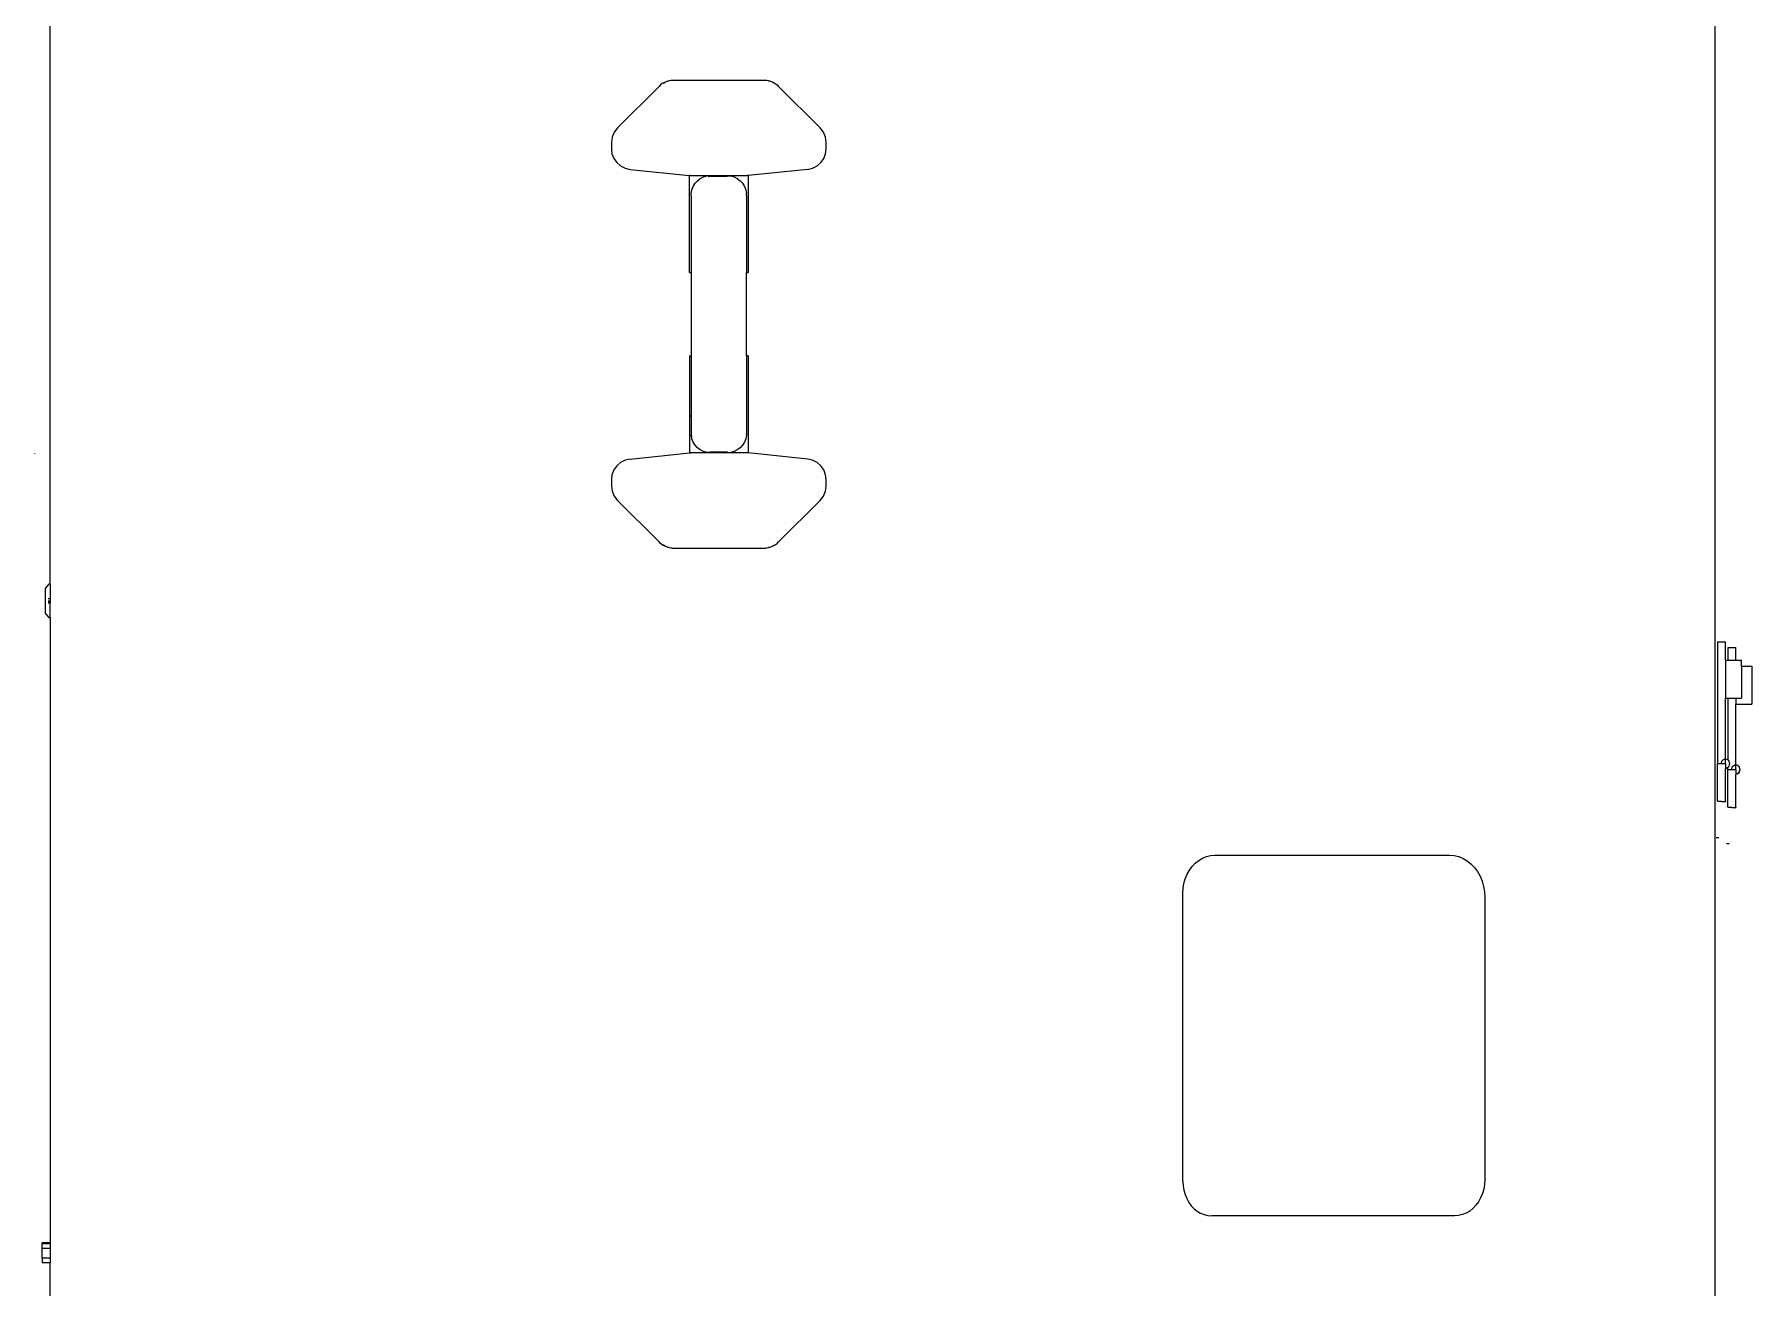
# Model space of a CAD drawing. Header units: inches. Extents: x -5775 to 2930, y 591 to 3437.
# Drawn here: x -5601.77 to -5579.3, y 2877.22 to 2893.62 of the extents above; entities that cross this region are included whole.
import ezdxf

# ---------------------------------------------------------------- set-up
doc = ezdxf.new("R2010")
doc.units = ezdxf.units.IN
doc.header["$LTSCALE"] = 20
doc.header["$MEASUREMENT"] = 0
doc.layers.add('Accesories', color=27, linetype='Continuous')

# ---------------------------------------------------------------- blocks, each defined once
blk = doc.blocks.new('Diesel Generator pl')
at = {"layer": 'Accesories'}
for p, q in [((4.4212, 2.0414), (4.4212, 2.0514)), ((4.4212, 2.0514), (4.458, 2.0514)), ((4.458, 2.036), (4.458, 2.0514)), ((4.4033, 2.0283), (4.4033, 2.036)), ((4.4154, 2.036), (4.4033, 2.036)), ((4.4154, 2.036), (4.4154, 2.0414)), ((4.4212, 2.0414), (4.4154, 2.0414)), ((4.4154, 2.0283), (4.4154, 2.036)), ((4.4212, 2.0414), (4.4522, 2.0414)), ((4.4522, 2.036), (4.4522, 2.0414)), ((4.4522, 2.0283), (4.4522, 2.036)), ((4.4522, 2.036), (4.458, 2.036)), ((4.517, 2.036), (4.458, 2.036)), ((4.517, 2.036), (4.5171, 2.037)), ((4.5171, 2.035), (4.517, 2.036)), ((4.5215, 2.036), (4.517, 2.036)), ((4.5171, 2.037), (4.5176, 2.0379)), ((4.5176, 2.0341), (4.5171, 2.035)), ((4.5176, 2.0379), (4.5183, 2.0387)), ((4.5183, 2.0333), (4.5176, 2.0341)), ((4.5183, 2.0387), (4.5193, 2.0393)), ((4.5193, 2.0326), (4.5183, 2.0333)), ((4.5193, 2.0393), (4.5204, 2.0397)), ((4.5204, 2.0323), (4.5193, 2.0326)), ((4.5204, 2.0397), (4.5216, 2.0398)), ((4.5215, 2.0321), (4.5204, 2.0323)), ((4.5215, 2.0321), (4.5215, 2.036)), ((4.5215, 2.036), (4.5262, 2.036)), ((4.5215, 2.0283), (4.5215, 2.0321)), ((4.5216, 2.0398), (4.5217, 2.0398)), ((4.5216, 2.0398), (4.5216, 2.0398)), ((4.5217, 2.0398), (4.5227, 2.0397)), ((4.5227, 2.0397), (4.5229, 2.0397)), ((4.5229, 2.0397), (4.5239, 2.0393)), ((4.5239, 2.0393), (4.524, 2.0393)), ((4.5239, 2.0393), (4.5248, 2.0387)), ((4.524, 2.0393), (4.5249, 2.0387)), ((4.5248, 2.0387), (4.5255, 2.0379)), ((4.5249, 2.0387), (4.5257, 2.0379)), ((4.5255, 2.0379), (4.526, 2.037)), ((4.5257, 2.0379), (4.5261, 2.037)), ((4.526, 2.037), (4.5262, 2.036)), ((4.5261, 2.037), (4.5263, 2.036)), ((4.5263, 2.036), (4.5262, 2.036)), ((4.5583, 2.036), (4.5263, 2.036)), ((4.5577, 2.0283), (4.5583, 2.036)), ((4.558, 2.0283), (4.5585, 2.036)), ((4.5583, 2.036), (4.5585, 2.036)), ((6.2017, 2.016), (3.7603, 2.016)), ((4.3976, 2.0183), (4.3976, 2.026)), ((4.4154, 2.026), (4.3976, 2.026)), ((4.3976, 2.0183), (4.5158, 2.0183)), ((4.4033, 2.0283), (4.4154, 2.0283)), ((4.4154, 2.026), (4.4154, 2.0283)), ((4.4154, 2.026), (4.4522, 2.026)), ((4.4522, 2.026), (4.4522, 2.0283)), ((4.4522, 2.0283), (4.5122, 2.0283)), ((4.5112, 2.026), (4.4522, 2.026)), ((6.2017, 2.016), (4.4616, 2.016)), ((4.5112, 2.026), (4.5114, 2.027)), ((4.5114, 2.025), (4.5112, 2.026)), ((4.5158, 2.026), (4.5112, 2.026)), ((4.5114, 2.027), (4.5118, 2.0279)), ((4.5118, 2.0241), (4.5114, 2.025)), ((4.5118, 2.0279), (4.5122, 2.0283)), ((4.5126, 2.0233), (4.5118, 2.0241)), ((4.5122, 2.0283), (4.5126, 2.0287)), ((4.5126, 2.0287), (4.5135, 2.0293)), ((4.5135, 2.0226), (4.5126, 2.0233)), ((4.5135, 2.0293), (4.5146, 2.0297)), ((4.5146, 2.0223), (4.5135, 2.0226)), ((4.5146, 2.0297), (4.5158, 2.0298)), ((4.5158, 2.0221), (4.5146, 2.0223)), ((4.5158, 2.0298), (4.5159, 2.0298)), ((4.5158, 2.0221), (4.5158, 2.026)), ((4.5158, 2.026), (4.5204, 2.026)), ((4.5158, 2.0183), (4.5158, 2.0221)), ((4.552, 2.0183), (4.5158, 2.0183)), ((4.5159, 2.0298), (4.5159, 2.0298)), ((4.5159, 2.0298), (4.517, 2.0297)), ((4.517, 2.0297), (4.5171, 2.0297)), ((4.5171, 2.0297), (4.5181, 2.0293)), ((4.5181, 2.0293), (4.5182, 2.0293)), ((4.5181, 2.0293), (4.5191, 2.0287)), ((4.5182, 2.0293), (4.5192, 2.0287)), ((4.5191, 2.0287), (4.5195, 2.0283)), ((4.5192, 2.0287), (4.5196, 2.0283)), ((4.5196, 2.0283), (4.5195, 2.0283)), ((4.5195, 2.0283), (4.5198, 2.0279)), ((4.5215, 2.0283), (4.5196, 2.0283)), ((4.5196, 2.0283), (4.5199, 2.0279)), ((4.5198, 2.0279), (4.5203, 2.027)), ((4.5199, 2.0279), (4.5204, 2.027)), ((4.5203, 2.027), (4.5204, 2.026)), ((4.5204, 2.027), (4.5205, 2.026)), ((4.5205, 2.026), (4.5204, 2.026)), ((4.5526, 2.026), (4.5205, 2.026)), ((4.5577, 2.0283), (4.5215, 2.0283)), ((4.552, 2.0183), (4.5526, 2.026)), ((4.552, 2.0183), (4.5522, 2.0183)), ((4.5522, 2.0183), (4.5528, 2.026)), ((4.5526, 2.026), (4.5528, 2.026)), ((4.5577, 2.0283), (4.558, 2.0283)), ((4.5879, 2.0195), (4.5879, 2.017)), ((4.5937, 2.0295), (4.5937, 2.027)), ((4.613, 1.7793), (4.6165, 1.7827)), ((4.6165, 1.7827), (4.6205, 1.7856)), ((4.6205, 1.7856), (4.625, 1.7881)), ((4.625, 1.7881), (4.6297, 1.7901)), ((4.6297, 1.7901), (4.6348, 1.7915)), ((4.6348, 1.7915), (4.64, 1.7924)), ((4.64, 1.7924), (4.6453, 1.7927)), ((4.6453, 1.7927), (4.9194, 1.7927)), ((4.9194, 1.7927), (4.9239, 1.7924)), ((4.9239, 1.7924), (4.9284, 1.7917)), ((4.9284, 1.7917), (4.9327, 1.7904)), ((4.9327, 1.7904), (4.9368, 1.7887)), ((4.9368, 1.7887), (4.9406, 1.7866)), ((4.9406, 1.7866), (4.944, 1.7841)), ((4.944, 1.7841), (4.947, 1.7812)), ((4.947, 1.7812), (4.9496, 1.7781)), ((4.605, 1.7631), (4.606, 1.7674)), ((4.606, 1.7674), (4.6077, 1.7716)), ((4.6077, 1.7716), (4.6101, 1.7756)), ((4.6101, 1.7756), (4.613, 1.7793)), ((4.9496, 1.7781), (4.9516, 1.7746)), ((4.9516, 1.7746), (4.953, 1.771)), ((4.953, 1.771), (4.9539, 1.7673)), ((4.9539, 1.7673), (4.9542, 1.7635)), ((4.6046, 1.7586), (4.605, 1.7631)), ((4.6046, 1.5309), (4.6046, 1.7586)), ((4.9542, 1.7635), (4.9542, 1.528)), ((4.6049, 1.5269), (4.6046, 1.5309)), ((4.6059, 1.5229), (4.6049, 1.5269)), ((4.6074, 1.5191), (4.6059, 1.5229)), ((4.6096, 1.5155), (4.6074, 1.5191)), ((4.6122, 1.5121), (4.6096, 1.5155)), ((4.9498, 1.514), (4.9517, 1.5173)), ((4.9517, 1.5173), (4.9531, 1.5208)), ((4.9531, 1.5208), (4.9539, 1.5243)), ((4.9539, 1.5243), (4.9542, 1.528)), ((4.6154, 1.5091), (4.6122, 1.5121)), ((4.6191, 1.5064), (4.6154, 1.5091)), ((4.6231, 1.5042), (4.6191, 1.5064)), ((4.6274, 1.5024), (4.6231, 1.5042)), ((4.632, 1.5011), (4.6274, 1.5024)), ((4.6367, 1.5003), (4.632, 1.5011)), ((4.6415, 1.5001), (4.6367, 1.5003)), ((4.9209, 1.5001), (4.6415, 1.5001)), ((4.9209, 1.5001), (4.9252, 1.5003)), ((4.9252, 1.5003), (4.9295, 1.501)), ((4.9295, 1.501), (4.9336, 1.5022)), ((4.9336, 1.5022), (4.9375, 1.5038)), ((4.9375, 1.5038), (4.9412, 1.5058)), ((4.9412, 1.5058), (4.9445, 1.5082)), ((4.9445, 1.5082), (4.9473, 1.511)), ((4.9473, 1.511), (4.9498, 1.514)), ((3.9036, 1.1517), (3.8994, 1.1485)), ((3.9085, 1.1537), (3.9036, 1.1517)), ((3.9137, 1.1544), (3.9085, 1.1537)), ((3.9196, 1.1544), (3.9137, 1.1544)), ((3.9244, 1.1538), (3.9196, 1.1544)), ((3.929, 1.1521), (3.9244, 1.1538)), ((3.933, 1.1492), (3.929, 1.1521)), ((3.9363, 1.1455), (3.933, 1.1492)), ((4.227, 1.1492), (4.2238, 1.1455)), ((4.2311, 1.1521), (4.227, 1.1492)), ((4.2357, 1.1538), (4.2311, 1.1521)), ((4.2405, 1.1544), (4.2357, 1.1538)), ((4.2464, 1.1544), (4.2405, 1.1544)), ((4.2516, 1.1537), (4.2464, 1.1544)), ((4.2565, 1.1517), (4.2516, 1.1537)), ((4.2607, 1.1485), (4.2565, 1.1517)), ((3.8994, 1.1485), (3.8592, 1.1082)), ((3.9385, 1.1412), (3.9363, 1.1455)), ((3.9396, 1.1364), (3.9385, 1.1412)), ((3.9396, 1.1364), (3.9456, 1.0788)), ((4.2205, 1.1364), (4.2144, 1.0788)), ((4.2216, 1.1412), (4.2205, 1.1364)), ((4.2238, 1.1455), (4.2216, 1.1412)), ((4.2607, 1.1485), (4.3009, 1.1082)), ((3.8537, 1.0983), (3.8539, 1.0991)), ((3.8539, 1.0992), (3.8541, 1.0997)), ((3.8539, 1.0991), (3.8539, 1.0992)), ((3.8551, 1.1024), (3.8541, 1.0997)), ((3.8565, 1.105), (3.8551, 1.1024)), ((3.8551, 1.1024), (3.856, 1.1041)), ((3.856, 1.1041), (3.8565, 1.105)), ((3.8565, 1.105), (3.8578, 1.1068)), ((3.8578, 1.1068), (3.8592, 1.1082)), ((4.3023, 1.1068), (4.3009, 1.1082)), ((4.3036, 1.105), (4.3023, 1.1068)), ((4.305, 1.1024), (4.3036, 1.105)), ((4.3041, 1.1041), (4.3036, 1.105)), ((4.3041, 1.1041), (4.305, 1.1024)), ((4.306, 1.0997), (4.305, 1.1024)), ((4.3061, 1.0992), (4.306, 1.0997)), ((4.3061, 1.0992), (4.3064, 1.0983)), ((3.8534, 1.0962), (3.8533, 1.0954)), ((3.8533, 1.0954), (3.8533, 1.0951)), ((3.8533, 1.0951), (3.8533, 1.0947)), ((3.8533, 1.0947), (3.8533, 1.0944)), ((3.8533, 1.0944), (3.8533, 1.094)), ((3.8533, 1.094), (3.8533, 1.0065)), ((3.8535, 1.0969), (3.8534, 1.0962)), ((3.8537, 1.0983), (3.8535, 1.0969)), ((4.3066, 1.0969), (4.3064, 1.0983)), ((4.3067, 1.0962), (4.3066, 1.0969)), ((4.3068, 1.0954), (4.3067, 1.0962)), ((4.3068, 1.0951), (4.3068, 1.0954)), ((4.3068, 1.0947), (4.3068, 1.0951)), ((4.3068, 1.0944), (4.3068, 1.0947)), ((4.3068, 1.094), (4.3068, 1.0944)), ((4.3068, 1.0065), (4.3068, 1.094)), ((3.9456, 1.0788), (4.0397, 1.0787)), ((3.9456, 1.0788), (3.9456, 1.0788)), ((3.9456, 1.0788), (3.9456, 1.0778)), ((3.9456, 1.0227), (3.9456, 1.0778)), ((3.9469, 1.0651), (3.9485, 1.0682)), ((3.9485, 1.0682), (3.9506, 1.071)), ((3.9506, 1.071), (3.9531, 1.0733)), ((3.9531, 1.0733), (3.9561, 1.0752)), ((3.9561, 1.0752), (3.9593, 1.0764)), ((3.9593, 1.0764), (3.9627, 1.0771)), ((3.9642, 1.0771), (3.9627, 1.0771)), ((3.965, 1.0771), (3.9642, 1.0771)), ((3.965, 1.0771), (3.9806, 1.0771)), ((3.9806, 1.0771), (3.9823, 1.0771)), ((3.9806, 1.0771), (4.0397, 1.0771)), ((4.0397, 1.0771), (4.0397, 1.0787)), ((4.1204, 1.0771), (4.0397, 1.0771)), ((4.1204, 1.0787), (4.2144, 1.0788)), ((4.1204, 1.0787), (4.1204, 1.0771)), ((4.1204, 1.0771), (4.1204, 1.0771)), ((4.1204, 1.0771), (4.1795, 1.0771)), ((4.1795, 1.0771), (4.1951, 1.0771)), ((4.1951, 1.0771), (4.1954, 1.0771)), ((4.1954, 1.0771), (4.1961, 1.0771)), ((4.1954, 1.0771), (4.1959, 1.0771)), ((4.1959, 1.0771), (4.1961, 1.0771)), ((4.1965, 1.0771), (4.1961, 1.0771)), ((4.1965, 1.0771), (4.1974, 1.0771)), ((4.1974, 1.0771), (4.2008, 1.0764)), ((4.2008, 1.0764), (4.204, 1.0752)), ((4.204, 1.0752), (4.207, 1.0733)), ((4.207, 1.0733), (4.2095, 1.071)), ((4.2095, 1.071), (4.2116, 1.0682)), ((4.2116, 1.0682), (4.2132, 1.0651)), ((4.2144, 1.0788), (4.2145, 1.0788)), ((4.2144, 1.0788), (4.2145, 1.0788)), ((4.2144, 1.0788), (4.2144, 1.0227)), ((3.946, 1.0618), (3.9469, 1.0651)), ((3.9462, 1.0583), (3.946, 1.0618)), ((3.9462, 1.0422), (3.9462, 1.0583)), ((4.2132, 1.0651), (4.2141, 1.0618)), ((4.2139, 1.0588), (4.2141, 1.0618)), ((4.2139, 1.0588), (4.2139, 1.0586)), ((4.2139, 1.0586), (4.2139, 1.0583)), ((4.2139, 1.0583), (4.2139, 1.0422)), ((3.9462, 1.0417), (3.946, 1.0387)), ((3.9469, 1.0354), (3.946, 1.0387)), ((3.9462, 1.0419), (3.9462, 1.0422)), ((3.9462, 1.0417), (3.9462, 1.0419)), ((3.9462, 1.0412), (3.9462, 1.0417)), ((3.9464, 1.0402), (3.9462, 1.0417)), ((3.9462, 1.0406), (3.9462, 1.0412)), ((3.9463, 1.0401), (3.9462, 1.0406)), ((3.9463, 1.04), (3.9463, 1.0401)), ((3.9485, 1.0323), (3.9469, 1.0354)), ((3.9506, 1.0295), (3.9485, 1.0323)), ((4.2116, 1.0323), (4.2095, 1.0295)), ((4.2132, 1.0354), (4.2116, 1.0323)), ((4.2141, 1.0387), (4.2132, 1.0354)), ((4.2139, 1.0419), (4.2139, 1.0422)), ((4.2139, 1.0417), (4.2139, 1.0419)), ((4.2139, 1.0417), (4.2141, 1.0387)), ((3.9396, 0.9642), (3.9456, 1.0217)), ((3.9456, 1.0227), (3.9456, 1.0217)), ((4.0397, 1.0218), (3.9456, 1.0217)), ((3.9456, 1.0217), (3.9456, 1.0217)), ((3.9531, 1.0272), (3.9506, 1.0295)), ((3.9561, 1.0254), (3.9531, 1.0272)), ((3.9593, 1.0241), (3.9561, 1.0254)), ((3.9613, 1.0237), (3.9593, 1.0241)), ((3.9614, 1.0237), (3.9613, 1.0237)), ((3.9615, 1.0237), (3.9614, 1.0237)), ((3.9631, 1.0235), (3.9615, 1.0237)), ((3.9638, 1.0234), (3.9631, 1.0235)), ((3.964, 1.0234), (3.9638, 1.0234)), ((3.9647, 1.0234), (3.964, 1.0234)), ((3.965, 1.0234), (3.9647, 1.0234)), ((3.965, 1.0234), (3.9806, 1.0234)), ((3.9806, 1.0234), (3.9823, 1.0235)), ((3.9806, 1.0234), (4.0397, 1.0234)), ((4.0397, 1.0235), (4.0397, 1.0234)), ((4.0397, 1.0218), (4.0397, 1.0234)), ((4.0397, 1.0234), (4.1204, 1.0234)), ((4.1204, 1.0234), (4.1204, 1.0235)), ((4.1204, 1.0218), (4.1204, 1.0234)), ((4.1204, 1.0234), (4.1795, 1.0234)), ((4.1204, 1.0218), (4.2144, 1.0217)), ((4.1795, 1.0234), (4.1778, 1.0235)), ((4.1795, 1.0234), (4.1951, 1.0234)), ((4.1951, 1.0234), (4.1959, 1.0235)), ((4.1959, 1.0235), (4.1986, 1.0237)), ((4.1959, 1.0235), (4.1969, 1.0235)), ((4.1986, 1.0237), (4.1969, 1.0235)), ((4.1969, 1.0235), (4.1974, 1.0235)), ((4.1986, 1.0237), (4.1974, 1.0235)), ((4.1986, 1.0237), (4.1987, 1.0237)), ((4.1987, 1.0237), (4.1988, 1.0237)), ((4.2008, 1.0241), (4.1988, 1.0237)), ((4.2, 1.0241), (4.1988, 1.0237)), ((4.2, 1.0241), (4.2, 1.0241)), ((4.204, 1.0254), (4.2008, 1.0241)), ((4.207, 1.0272), (4.204, 1.0254)), ((4.2095, 1.0295), (4.207, 1.0272)), ((4.2145, 1.0217), (4.2144, 1.0227)), ((4.2145, 1.0217), (4.2144, 1.0217)), ((4.2144, 1.0217), (4.2145, 1.0217)), ((4.2205, 0.9642), (4.2144, 1.0217)), ((3.8533, 1.0065), (3.8533, 1.0062)), ((3.8533, 1.0062), (3.8533, 1.0058)), ((3.8533, 1.0058), (3.8533, 1.0054)), ((3.8533, 1.0054), (3.8533, 1.0051)), ((3.8533, 1.0051), (3.8534, 1.0044)), ((3.8534, 1.0044), (3.8535, 1.0036)), ((3.8535, 1.0036), (3.8537, 1.0022)), ((3.8539, 1.0013), (3.8537, 1.0022)), ((3.8539, 1.0013), (3.8541, 1.0008)), ((3.8541, 1.0008), (3.8551, 0.9981)), ((4.305, 0.9981), (4.306, 1.0008)), ((4.3061, 1.0013), (4.306, 1.0008)), ((4.3062, 1.0014), (4.3061, 1.0013)), ((4.3064, 1.0022), (4.3062, 1.0014)), ((4.3064, 1.0022), (4.3066, 1.0036)), ((4.3066, 1.0036), (4.3067, 1.0044)), ((4.3067, 1.0044), (4.3068, 1.0051)), ((4.3068, 1.0062), (4.3068, 1.0065)), ((4.3068, 1.0058), (4.3068, 1.0062)), ((4.3068, 1.0054), (4.3068, 1.0058)), ((4.3068, 1.0051), (4.3068, 1.0054)), ((3.8551, 0.9981), (3.8565, 0.9955)), ((3.856, 0.9965), (3.8551, 0.9981)), ((3.856, 0.9965), (3.8565, 0.9955)), ((3.8565, 0.9955), (3.8578, 0.9937)), ((3.8578, 0.9937), (3.8592, 0.9923)), ((3.8994, 0.952), (3.8592, 0.9923)), ((4.2607, 0.952), (4.3009, 0.9923)), ((4.3023, 0.9937), (4.3009, 0.9923)), ((4.3036, 0.9955), (4.3023, 0.9937)), ((4.3036, 0.9955), (4.305, 0.9981)), ((4.3041, 0.9965), (4.3036, 0.9955)), ((4.305, 0.9981), (4.3041, 0.9965)), ((3.8994, 0.952), (3.9036, 0.9488)), ((3.929, 0.9485), (3.933, 0.9513)), ((3.933, 0.9513), (3.9363, 0.955)), ((3.9363, 0.955), (3.9385, 0.9594)), ((3.9385, 0.9594), (3.9396, 0.9642)), ((4.2205, 0.9642), (4.2216, 0.9594)), ((4.2216, 0.9594), (4.2238, 0.955)), ((4.2238, 0.955), (4.227, 0.9513)), ((4.227, 0.9513), (4.2311, 0.9485)), ((4.2565, 0.9488), (4.2607, 0.952)), ((3.9036, 0.9488), (3.9085, 0.9468)), ((3.9085, 0.9468), (3.9137, 0.9461)), ((3.9137, 0.9461), (3.9196, 0.9461)), ((3.9196, 0.9461), (3.9244, 0.9467)), ((3.9244, 0.9467), (3.929, 0.9485)), ((4.2311, 0.9485), (4.2357, 0.9467)), ((4.2357, 0.9467), (4.2405, 0.9461)), ((4.2405, 0.9461), (4.2464, 0.9461)), ((4.2464, 0.9461), (4.2516, 0.9468)), ((4.2516, 0.9468), (4.2565, 0.9488)), ((4.3419, 0.4022), (2.6437, 0.4022)), ((4.3419, 0.4022), (4.3417, 0.4019)), ((4.3417, 0.4019), (4.3417, 0.4015)), ((4.3417, 0.4015), (4.3417, 0.4012)), ((4.3417, 0.4012), (4.3419, 0.4008)), ((4.3419, 0.4022), (4.3556, 0.4022)), ((4.3419, 0.4008), (4.3421, 0.4005)), ((4.3421, 0.4005), (4.3425, 0.4003)), ((4.3425, 0.4003), (4.346, 0.3974)), ((4.3556, 0.4015), (4.3556, 0.4022)), ((4.3556, 0.4022), (4.3578, 0.4022)), ((4.3556, 0.4003), (4.3556, 0.4012)), ((4.3578, 0.4015), (4.3578, 0.4022)), ((4.3578, 0.4022), (4.3589, 0.4022)), ((4.3578, 0.4003), (4.3578, 0.4012)), ((4.3589, 0.4015), (4.3589, 0.4022)), ((4.3589, 0.4022), (4.36, 0.4022)), ((4.3589, 0.4003), (4.3589, 0.4012)), ((4.36, 0.4015), (4.36, 0.4022)), ((4.374, 0.4022), (4.36, 0.4022)), ((4.36, 0.4003), (4.36, 0.4012)), ((4.3699, 0.3974), (4.3734, 0.4003)), ((4.3734, 0.4003), (4.3738, 0.4005)), ((4.3738, 0.4005), (4.374, 0.4008)), ((4.3742, 0.4019), (4.374, 0.4022)), ((4.374, 0.4022), (4.9805, 0.4022)), ((4.374, 0.4008), (4.3742, 0.4012)), ((4.3742, 0.4015), (4.3742, 0.4019)), ((4.3742, 0.4012), (4.3742, 0.4015)), ((4.9805, 0.4022), (4.9805, 0.3945)), ((4.9805, 0.4022), (4.9814, 0.4022)), ((4.9814, 0.4022), (4.9814, 0.3945)), ((4.9814, 0.4022), (4.986, 0.4022)), ((4.986, 0.4022), (4.986, 0.3945)), ((4.986, 0.4022), (4.9952, 0.4022)), ((4.9952, 0.4022), (4.9952, 0.3945)), ((4.9952, 0.4022), (4.9998, 0.4022)), ((4.9998, 0.4022), (4.9998, 0.3945)), ((5.1489, 0.4022), (4.9998, 0.4022)), ((4.2148, 0.3868), (4.215, 0.3868)), ((4.2148, 0.3868), (4.215, 0.3868)), ((4.346, 0.3974), (4.3699, 0.3974)), ((4.9814, 0.3945), (4.9805, 0.3945)), ((4.986, 0.3945), (4.9814, 0.3945)), ((4.9952, 0.3945), (4.986, 0.3945)), ((4.9952, 0.3945), (4.9998, 0.3945))]:
    blk.add_line(p, q, dxfattribs=at)

msp = doc.modelspace()

# ---------------------------------------------------------------- block references
at = {"layer": 'Accesories', "xscale": 13.5, "yscale": 13.5, "zscale": 13.5, "rotation": 270}
msp.add_blockref('Diesel Generator pl', (-5606.996, 2945.042), dxfattribs=at)

doc.saveas('drawing.dxf')
